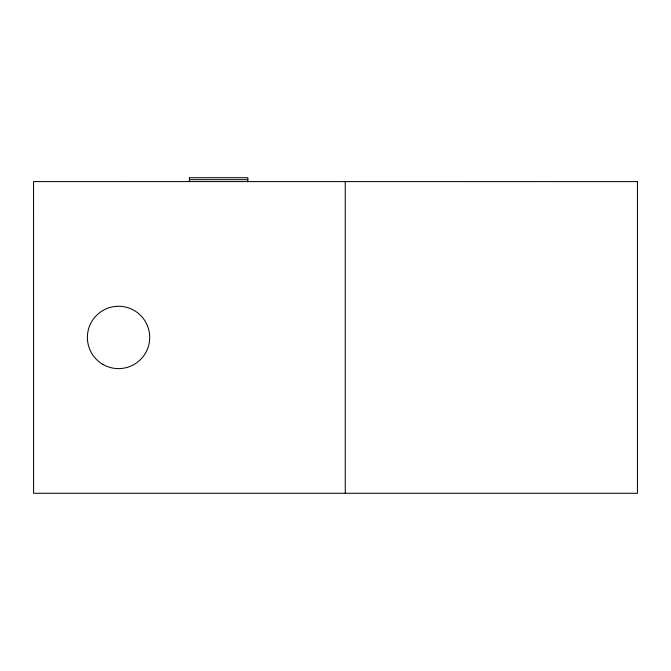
<?xml version="1.0" encoding="UTF-8"?>
<svg xmlns="http://www.w3.org/2000/svg" width="671" height="671" viewBox="0 0 671 671"><rect width="100%" height="100%" fill="white"/><g stroke="black" fill="none" stroke-linecap="round" stroke-linejoin="round"><path stroke-width="1.01" d="M189.39 177.714L247.859 177.714L247.859 181.615M189.407 179.66L247.859 179.66M345.255 181.615L345.255 493.286M189.407 177.714L189.407 181.615M637.45 181.615L33.55 181.589L33.584 493.286L637.45 493.286L637.45 181.615M102.965 364.437A31.168 31.168 0 0 0 149.717 337.446A31.168 31.168 0 0 0 102.965 310.455A31.168 31.168 0 0 0 102.965 364.437"/></g></svg>
